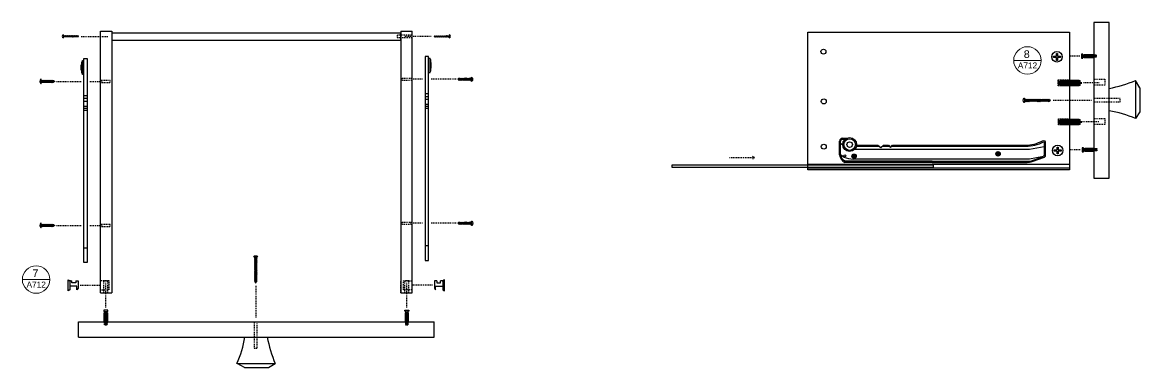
# Model space of a CAD drawing. Header units: centimetres. Extents: x -118 to 1001, y -481 to 203.
# Drawn here: x 375.9 to 523.1, y 17.5 to 62.9 of the extents above; entities that cross this region are included whole.
import ezdxf
from ezdxf.enums import TextEntityAlignment as Align

# ---------------------------------------------------------------- set-up
doc = ezdxf.new("R2010")
doc.units = ezdxf.units.CM
doc.header["$MEASUREMENT"] = 0
doc.linetypes.add('HIDDEN2', pattern=[0.1875, 0.125, -0.0625])
doc.layers.add('A-ANNO-SYMB', color=253, linetype='Continuous', lineweight=18)
for name, color, linetype in [('A-Furn', 8, 'Continuous'), ('linee di prosp', 6, 'Continuous'), ('viti e cerniere', 3, 'Continuous')]:
    doc.layers.add(name, color=color, linetype=linetype)
doc.styles.get("Standard").update_dxf_attribs({"font": 'Arial.ttf'})

# ---------------------------------------------------------------- blocks, each defined once
blk = doc.blocks.new('vitetassello')
at = {"layer": 'viti e cerniere'}
for p, q in [((-0.13, 0.38), (-0.13, 1.58)), ((-0.13, 1.58), (-0.06, 1.58)), ((-0.13, 1.5), (0.31, 1.5)), ((-0.09, 0.46), (-0.09, 1.5)), ((-0.06, 1.76), (-0.06, 1.58)), ((-0.06, 1.58), (0.23, 1.58)), ((0.06, 0.46), (0.06, 1.5)), ((0.13, 0.46), (0.13, 1.5)), ((0.23, 1.58), (0.24, 1.58)), ((0.24, 1.76), (0.24, 1.58)), ((0.24, 1.58), (0.31, 1.58)), ((0.27, 1.5), (0.27, 0.46)), ((0.31, 1.58), (0.31, 0.38)), ((0.31, 1.5), (0.31, 1.5)), ((-0.13, 0.46), (0.31, 0.46)), ((0.31, 0.38), (-0.13, 0.38)), ((0, 0.35), (0, 0.27)), ((0, 0.21), (0, 0.14)), ((0, 0.08), (0, 0)), ((0.09, 0.46), (0.06, 0.46)), ((0.08, 0.46), (0.11, 0.46)), ((0.09, 0.46), (0.13, 0.46)), ((0.19, 0.38), (0.19, 0.36)), ((0.19, 0.3), (0.19, 0.22)), ((0.19, 0.16), (0.19, 0.09)), ((0.19, 0), (0.19, 0.03)), ((0, 0), (0.19, 0))]:
    blk.add_line(p, q, dxfattribs=at)
blk.add_lwpolyline([(0.36, 1.76), (0.36, 1.93), (-0.18, 1.93), (-0.18, 1.76)], close=True, dxfattribs=at)
for points in [[(-0.06, 0.27), (0, 0.21), (0.19, 0.16), (0.24, 0.16), (-0.06, 0.27), (0, 0.27), (0.19, 0.22), (0.24, 0.16)], [(-0.06, 0.14), (0, 0.08), (0.19, 0.03), (0.24, 0.03), (-0.06, 0.14), (0, 0.14), (0.19, 0.09), (0.24, 0.03)], [(-0.03, 0.38), (0, 0.35), (0.19, 0.3), (0.24, 0.3), (0.01, 0.38)], [(0.09, 0.38), (0.19, 0.36), (0.24, 0.3)]]:
    blk.add_lwpolyline(points, dxfattribs=at)
blk = doc.blocks.new('tassello')
at = {"layer": 'viti e cerniere', "linetype": 'ByBlock', "lineweight": 100}
for p, q in [((0, 0.51), (0.21, 0.7)), ((0, 0.51), (0, 0.18)), ((0.21, 0), (0, 0.18)), ((0.21, 0.7), (3.71, 0.7)), ((0.21, 0.7), (0.21, 0)), ((0.21, 0.7), (0.21, 0.52)), ((0.21, 0.52), (0.75, 0.52)), ((0.21, 0.35), (0.9, 0.35)), ((0.9, 0.17), (0.21, 0.17)), ((0.75, 0.52), (3.71, 0.52)), ((0.9, 0.35), (0.9, 0.35)), ((0.9, 0.35), (3.71, 0.35)), ((0.9, 0.17), (3.71, 0.17)), ((3.92, 0.51), (3.71, 0.7)), ((3.71, 0.7), (3.71, 0)), ((3.71, 0), (3.92, 0.18)), ((3.92, 0.51), (3.92, 0.18)), ((3.71, 0), (0.21, 0))]:
    blk.add_line(p, q, dxfattribs=at)

msp = doc.modelspace()

# ---------------------------------------------------------------- linework, layer by layer
at = {"linetype": 'Continuous', "lineweight": 20}
for p, q in [((506.49, 57.93), (510.11, 57.93)), ((375.95, 29.1), (379.57, 29.1))]:
    msp.add_line(p, q, dxfattribs=at)
at = {"layer": 'A-ANNO-SYMB', "linetype": 'Continuous', "lineweight": 20}
for centre in [(508.3, 57.93), (377.76, 29.1)]:
    msp.add_circle(centre, 1.81, dxfattribs=at)
at = {"layer": 'A-Furn'}
for p, q in [((517.05, 62.94), (517.05, 42.44)), ((519.05, 62.94), (517.05, 62.94)), ((519.05, 42.44), (519.05, 62.94)), ((386.23, 27.35), (386.23, 61.78)), ((386.23, 61.78), (387.73, 61.78)), ((387.73, 61.78), (387.73, 27.35)), ((387.75, 61.58), (425.74, 61.58)), ((387.75, 61.58), (387.75, 60.58)), ((387.75, 60.58), (425.74, 60.58)), ((425.74, 61.58), (425.74, 60.58)), ((425.77, 61.78), (425.77, 27.35)), ((425.77, 61.78), (427.27, 61.78)), ((427.27, 27.35), (427.27, 61.78)), ((479.39, 61.67), (513.83, 61.67)), ((479.39, 43.52), (479.39, 61.67)), ((513.83, 61.67), (513.83, 43.52)), ((522.54, 55.29), (522.54, 50.27)), ((523.08, 54.33), (522.54, 55.29)), ((523.08, 54.33), (523.08, 51.16)), ((523.08, 51.16), (522.54, 50.27)), ((513.83, 43.52), (479.39, 43.52)), ((517.05, 42.44), (519.05, 42.44)), ((386.23, 27.35), (387.73, 27.35)), ((425.77, 27.35), (427.27, 27.35)), ((383.33, 21.54), (383.33, 23.54)), ((383.33, 23.54), (430.17, 23.54)), ((430.17, 21.54), (430.17, 23.54)), ((383.33, 21.54), (430.17, 21.54)), ((404.22, 18.05), (409.24, 18.05)), ((405.18, 17.51), (404.22, 18.05)), ((408.36, 17.51), (409.24, 18.05)), ((405.18, 17.51), (408.36, 17.51))]:
    msp.add_line(p, q, dxfattribs=at)
msp.add_lwpolyline([(461.53, 44.19), (495.88, 44.19), (495.88, 43.83), (461.53, 43.83)], close=True, dxfattribs=at)
for centre, start, end in [((516.3, 69.78), 280.0631, 293.3281), ((516.3, 35.79), 66.6719, 79.9369), ((389.73, 24.29), 336.6719, 349.9369), ((423.73, 24.29), 190.0631, 203.3281)]:
    msp.add_arc(centre, 15.77, start, end, dxfattribs=at)
at = {"layer": 'linee di prosp', "linetype": 'HIDDEN2'}
for p, q in [((427.27, 61.24), (425.29, 61.24)), ((425.29, 61.24), (425.29, 60.95)), ((425.29, 60.95), (427.27, 60.95)), ((516.96, 58.68), (517.36, 58.68)), ((517.36, 58.34), (516.96, 58.34)), ((517.36, 58.68), (517.36, 58.34)), ((387.53, 55.3), (386.23, 55.3)), ((386.23, 55.02), (387.53, 55.02)), ((387.53, 55.02), (387.53, 55.3)), ((425.97, 55.3), (425.97, 55.58)), ((425.97, 55.58), (427.26, 55.58)), ((427.26, 55.3), (425.97, 55.3)), ((512.35, 54.57), (512.35, 55.36)), ((512.35, 55.36), (513.82, 55.36)), ((513.82, 54.57), (512.35, 54.57)), ((518.51, 54.66), (517.05, 54.66)), ((517.06, 55.46), (518.51, 55.46)), ((518.51, 55.46), (518.51, 54.66)), ((520.53, 52.91), (517.05, 52.91)), ((517.05, 52.49), (520.53, 52.49)), ((520.53, 52.49), (520.53, 52.91)), ((512.38, 49.45), (512.38, 50.25)), ((512.38, 50.25), (513.84, 50.25)), ((517.06, 50.3), (518.51, 50.3)), ((518.51, 50.3), (518.51, 49.5)), ((513.83, 49.45), (512.38, 49.45)), ((518.51, 49.5), (517.05, 49.5)), ((517.05, 46.35), (517.45, 46.35)), ((517.45, 46.02), (517.05, 46.02)), ((517.45, 46.36), (517.45, 46.02)), ((387.52, 36.35), (386.23, 36.35)), ((386.23, 36.07), (387.52, 36.07)), ((387.52, 36.07), (387.52, 36.35)), ((425.97, 36.63), (427.27, 36.63)), ((425.97, 36.35), (425.97, 36.63)), ((427.27, 36.35), (425.97, 36.35)), ((386.66, 28.95), (386.24, 28.95)), ((386.66, 27.35), (386.66, 28.95)), ((386.66, 28.95), (387.2, 28.95)), ((387.39, 28.95), (386.66, 28.95)), ((387.2, 27.35), (387.2, 28.95)), ((387.39, 27.74), (387.39, 28.95)), ((425.77, 27.35), (425.77, 28.95)), ((426.11, 28.95), (426.84, 28.95)), ((426.12, 27.75), (426.12, 28.94)), ((426.3, 27.35), (426.3, 28.95)), ((426.84, 28.95), (426.3, 28.95)), ((426.84, 27.35), (426.84, 28.95)), ((426.84, 28.95), (427.26, 28.95)), ((386.24, 27.74), (387.39, 27.74)), ((427.26, 27.75), (426.11, 27.75)), ((386.77, 23.13), (386.77, 23.54)), ((387.1, 23.13), (386.77, 23.13)), ((387.1, 23.54), (387.1, 23.13)), ((406.48, 23.54), (406.48, 20.06)), ((406.89, 20.06), (406.89, 23.54)), ((426.4, 23.54), (426.4, 23.14)), ((426.4, 23.14), (426.73, 23.14)), ((426.74, 23.14), (426.74, 23.54)), ((406.48, 20.06), (406.89, 20.06))]:
    msp.add_line(p, q, dxfattribs=at)
at = {"layer": 'linee di prosp'}
for p, q in [((383.77, 56.25), (383.77, 57.76)), ((383.77, 57.76), (383.85, 57.76)), ((383.85, 56.07), (383.85, 57.9)), ((383.85, 57.9), (384.05, 57.9)), ((384.05, 33.26), (384.05, 58.17)), ((384.05, 58.17), (384.5, 58.17)), ((384.5, 58.17), (384.5, 33.26)), ((428.99, 58.45), (428.99, 33.54)), ((429.45, 58.45), (428.99, 58.45)), ((429.45, 33.54), (429.45, 58.45)), ((429.65, 58.18), (429.45, 58.18)), ((429.65, 56.35), (429.65, 58.18)), ((429.73, 58.04), (429.65, 58.04)), ((429.73, 56.53), (429.73, 58.04)), ((429.8, 57.64), (429.73, 57.64)), ((429.8, 56.91), (429.8, 57.64)), ((383.7, 56.63), (383.7, 57.36)), ((383.7, 57.36), (383.77, 57.36)), ((383.77, 56.63), (383.7, 56.63)), ((383.85, 56.25), (383.77, 56.25)), ((384.05, 56.07), (383.85, 56.07)), ((429.45, 56.35), (429.65, 56.35)), ((429.65, 56.53), (429.73, 56.53)), ((429.73, 56.91), (429.8, 56.91)), ((384.5, 53.28), (384.05, 53.28)), ((428.99, 53.56), (429.45, 53.56)), ((428.99, 53.19), (429.45, 53.19)), ((384.5, 52.91), (384.05, 52.91)), ((384.5, 52.54), (384.05, 52.54)), ((384.5, 51.89), (384.05, 51.89)), ((384.5, 51.61), (384.05, 51.61)), ((428.99, 52.82), (429.45, 52.82)), ((428.99, 52.17), (429.45, 52.17)), ((428.99, 51.9), (429.45, 51.9)), ((428.99, 51.63), (429.45, 51.63)), ((384.5, 51.35), (384.05, 51.35)), ((483.56, 45.52), (483.56, 47.33)), ((483.69, 45.52), (483.69, 47.33)), ((483.93, 47.69), (484.51, 47.69)), ((483.96, 47.56), (484.31, 47.56)), ((510.43, 47.21), (510.49, 47.16)), ((510.49, 47.16), (510.49, 45.51)), ((483.98, 46.8), (483.69, 46.98)), ((495.74, 46.22), (485.55, 46.23)), ((485.93, 46.64), (488.78, 46.64)), ((488.61, 46.78), (488.98, 46.47)), ((488.98, 46.47), (489.34, 46.78)), ((489.17, 46.64), (490.13, 46.64)), ((490, 46.78), (490.27, 46.49)), ((490.27, 46.49), (490.54, 46.78)), ((490.41, 46.64), (495.74, 46.64)), ((495.74, 46.78), (508.01, 46.78)), ((495.74, 46.64), (508.09, 46.64)), ((508.58, 46.22), (495.74, 46.22)), ((510.49, 46.56), (508.58, 46.22)), ((513.83, 44.22), (479.39, 44.22)), ((484.14, 45.22), (483.69, 45.52)), ((495.74, 44.66), (484.36, 44.66)), ((495.74, 44.96), (485.38, 44.96)), ((508.58, 44.96), (495.74, 44.96)), ((495.74, 44.66), (508.37, 44.66)), ((495.74, 44.51), (508.25, 44.51)), ((508.37, 44.66), (508.69, 44.68)), ((510.4, 45.28), (508.58, 44.96)), ((508.69, 44.68), (510.4, 45.28)), ((510.49, 45.51), (510.4, 45.28)), ((479.39, 43.79), (513.83, 43.79)), ((384.05, 31.34), (384.05, 33.26)), ((384.05, 33.26), (384.5, 33.26)), ((384.5, 33.26), (384.5, 31.34)), ((428.99, 33.54), (428.99, 31.62)), ((429.45, 33.54), (428.99, 33.54)), ((429.45, 31.62), (429.45, 33.54)), ((384.5, 31.34), (384.05, 31.34)), ((428.99, 31.62), (429.45, 31.62))]:
    msp.add_line(p, q, dxfattribs=at)
for points in [[(508.01, 46.78, 0.127421), (510.29, 47.37, -0.641777), (510.65, 47.1), (510.65, 47.1), (510.65, 45.49, -0.188431), (510.52, 45.15), (510.52, 45.15), (508.9, 44.58, -0.116572), (508.25, 44.51), (508.25, 44.51)], [(485.8, 46.78, 0.025387), (485.85, 46.78), (485.85, 46.78), (488.61, 46.78)]]:
    msp.add_lwpolyline(points, format="xyb", dxfattribs=at)
for points in [[(489.34, 46.78), (490, 46.78)], [(490.54, 46.78), (495.74, 46.78)], [(495.74, 44.51), (484.26, 44.51)]]:
    msp.add_lwpolyline(points, dxfattribs=at)
for centre, radius in [((484.89, 46.86), 0.91), ((484.89, 46.86), 0.76), ((484.89, 46.86), 0.366), ((484.25, 45.38), 0.14)]:
    msp.add_circle(centre, radius, dxfattribs=at)
for centre, radius, start, end in [((483.93, 47.32), 0.364, 89.9192, 178.5068), ((483.94, 47.3), 0.256, 86.8107, 173.7179), ((508.09, 51.64), 5, 270, 297.8302), ((485.89, 47.4), 0.764, 261.3869, 273.1388), ((484.71, 45.57), 1.14, 182.5592, 247.1441), ((484.68, 45.6), 0.992, 184.7081, 251.2241), ((485.53, 48.78), 3.83, 248.6061, 267.7873)]:
    msp.add_arc(centre, radius, start, end, dxfattribs=at)
at = {"layer": 'viti e cerniere'}
for p, q in [((381.35, 60.92), (381.35, 61.28)), ((381.42, 61.16), (381.35, 61.16)), ((381.35, 61.13), (383.29, 61.13)), ((382.84, 61.1), (381.35, 61.1)), ((381.42, 61.05), (381.35, 61.05)), ((381.45, 61.22), (381.41, 61.13)), ((381.45, 60.99), (381.41, 61.07)), ((381.5, 61.13), (381.45, 61.22)), ((381.5, 61.07), (381.45, 60.99)), ((381.54, 61.22), (381.5, 61.13)), ((381.54, 60.99), (381.5, 61.07)), ((381.59, 61.13), (381.54, 61.22)), ((381.59, 61.07), (381.54, 60.99)), ((381.63, 61.22), (381.59, 61.13)), ((381.63, 60.99), (381.59, 61.07)), ((381.67, 61.13), (381.63, 61.22)), ((381.67, 61.07), (381.63, 60.99)), ((381.72, 61.22), (381.67, 61.13)), ((381.72, 60.99), (381.67, 61.07)), ((381.76, 61.13), (381.72, 61.22)), ((381.76, 61.07), (381.72, 60.99)), ((381.81, 61.22), (381.76, 61.13)), ((381.81, 60.99), (381.76, 61.07)), ((381.85, 61.13), (381.81, 61.22)), ((381.85, 61.07), (381.81, 60.99)), ((381.9, 61.22), (381.85, 61.13)), ((381.9, 60.99), (381.85, 61.07)), ((381.94, 61.13), (381.9, 61.22)), ((381.94, 61.07), (381.9, 60.99)), ((381.99, 61.22), (381.94, 61.13)), ((381.99, 60.99), (381.94, 61.07)), ((382.03, 61.13), (381.99, 61.22)), ((382.03, 61.07), (381.99, 60.99)), ((382.08, 61.22), (382.03, 61.13)), ((382.08, 60.99), (382.03, 61.07)), ((382.12, 61.13), (382.08, 61.22)), ((382.12, 61.07), (382.08, 60.99)), ((382.17, 61.22), (382.12, 61.13)), ((382.17, 60.99), (382.12, 61.07)), ((382.21, 61.13), (382.17, 61.22)), ((382.21, 61.07), (382.17, 60.99)), ((382.26, 61.22), (382.21, 61.13)), ((382.26, 60.99), (382.21, 61.07)), ((382.3, 61.13), (382.26, 61.22)), ((382.3, 61.07), (382.26, 60.99)), ((382.35, 61.22), (382.3, 61.13)), ((382.35, 60.99), (382.3, 61.07)), ((382.39, 61.13), (382.35, 61.22)), ((382.39, 61.07), (382.35, 60.99)), ((382.44, 61.22), (382.39, 61.13)), ((382.44, 60.99), (382.39, 61.07)), ((382.48, 61.13), (382.44, 61.22)), ((382.48, 61.07), (382.44, 60.99)), ((382.53, 61.22), (382.48, 61.13)), ((382.53, 60.99), (382.48, 61.07)), ((382.57, 61.13), (382.53, 61.22)), ((382.57, 61.07), (382.53, 60.99)), ((382.62, 61.22), (382.57, 61.13)), ((382.62, 60.99), (382.57, 61.07)), ((382.66, 61.13), (382.62, 61.22)), ((382.66, 61.07), (382.62, 60.99)), ((382.71, 61.22), (382.66, 61.13)), ((382.71, 60.99), (382.66, 61.07)), ((382.75, 61.13), (382.71, 61.22)), ((382.75, 61.07), (382.71, 60.99)), ((382.8, 61.22), (382.75, 61.13)), ((382.8, 60.99), (382.75, 61.07)), ((382.84, 61.13), (382.8, 61.22)), ((382.84, 61.07), (382.8, 60.99)), ((382.89, 61.22), (382.84, 61.13)), ((382.89, 60.99), (382.84, 61.07)), ((382.93, 61.13), (382.89, 61.22)), ((382.93, 61.07), (382.89, 60.99)), ((382.98, 61.22), (382.93, 61.13)), ((382.98, 60.99), (382.93, 61.07)), ((383.02, 61.13), (382.98, 61.22)), ((383.02, 61.07), (382.98, 60.99)), ((383.07, 61.22), (383.02, 61.13)), ((383.07, 60.99), (383.02, 61.07)), ((383.11, 61.13), (383.07, 61.22)), ((383.11, 61.07), (383.07, 60.99)), ((383.16, 61.22), (383.11, 61.13)), ((383.16, 60.99), (383.11, 61.07)), ((383.2, 61.13), (383.16, 61.22)), ((383.2, 61.07), (383.16, 60.99)), ((383.25, 61.22), (383.2, 61.13)), ((383.25, 60.99), (383.2, 61.07)), ((383.29, 61.13), (383.25, 61.22)), ((383.29, 61.07), (383.25, 60.99)), ((383.29, 61.13), (383.29, 61.1)), ((430.21, 61.13), (430.25, 61.21)), ((430.21, 61.07), (430.21, 61.1)), ((432.15, 61.07), (430.21, 61.07)), ((430.21, 61.07), (430.25, 60.98)), ((430.25, 61.21), (430.3, 61.13)), ((430.25, 60.98), (430.3, 61.07)), ((430.3, 61.13), (430.34, 61.21)), ((430.3, 61.07), (430.34, 60.98)), ((430.34, 61.21), (430.39, 61.13)), ((430.34, 60.98), (430.39, 61.07)), ((430.39, 61.13), (430.43, 61.21)), ((430.39, 61.07), (430.43, 60.98)), ((430.43, 61.21), (430.48, 61.13)), ((430.43, 60.98), (430.48, 61.07)), ((430.48, 61.13), (430.52, 61.21)), ((430.48, 61.07), (430.52, 60.98)), ((430.52, 61.21), (430.57, 61.13)), ((430.52, 60.98), (430.57, 61.07)), ((430.57, 61.13), (430.61, 61.21)), ((430.57, 61.07), (430.61, 60.98)), ((430.61, 61.21), (430.66, 61.13)), ((430.61, 60.98), (430.66, 61.07)), ((430.66, 61.13), (430.7, 61.21)), ((430.66, 61.1), (432.15, 61.1)), ((430.66, 61.07), (430.7, 60.98)), ((430.7, 61.21), (430.75, 61.13)), ((430.7, 60.98), (430.75, 61.07)), ((430.75, 61.13), (430.79, 61.21)), ((430.75, 61.07), (430.79, 60.98)), ((430.79, 61.21), (430.84, 61.13)), ((430.79, 60.98), (430.84, 61.07)), ((430.84, 61.13), (430.88, 61.21)), ((430.84, 61.07), (430.88, 60.98)), ((430.88, 61.21), (430.93, 61.13)), ((430.88, 60.98), (430.93, 61.07)), ((430.93, 61.13), (430.97, 61.21)), ((430.93, 61.07), (430.97, 60.98)), ((430.97, 61.21), (431.02, 61.13)), ((430.97, 60.98), (431.02, 61.07)), ((431.02, 61.13), (431.06, 61.21)), ((431.02, 61.07), (431.06, 60.98)), ((431.06, 61.21), (431.11, 61.13)), ((431.06, 60.98), (431.11, 61.07)), ((431.11, 61.13), (431.15, 61.21)), ((431.11, 61.07), (431.15, 60.98)), ((431.15, 61.21), (431.19, 61.13)), ((431.15, 60.98), (431.19, 61.07)), ((431.19, 61.13), (431.24, 61.21)), ((431.19, 61.07), (431.24, 60.98)), ((431.24, 61.21), (431.28, 61.13)), ((431.24, 60.98), (431.28, 61.07)), ((431.28, 61.13), (431.33, 61.21)), ((431.28, 61.07), (431.33, 60.98)), ((431.33, 61.21), (431.37, 61.13)), ((431.33, 60.98), (431.37, 61.07)), ((431.37, 61.13), (431.42, 61.21)), ((431.37, 61.07), (431.42, 60.98)), ((431.42, 61.21), (431.46, 61.13)), ((431.42, 60.98), (431.46, 61.07)), ((431.46, 61.13), (431.51, 61.21)), ((431.46, 61.07), (431.51, 60.98)), ((431.51, 61.21), (431.55, 61.13)), ((431.51, 60.98), (431.55, 61.07)), ((431.55, 61.13), (431.6, 61.21)), ((431.55, 61.07), (431.6, 60.98)), ((431.6, 61.21), (431.64, 61.13)), ((431.6, 60.98), (431.64, 61.07)), ((431.64, 61.13), (431.69, 61.21)), ((431.64, 61.07), (431.69, 60.98)), ((431.69, 61.21), (431.73, 61.13)), ((431.69, 60.98), (431.73, 61.07)), ((431.73, 61.13), (431.78, 61.21)), ((431.73, 61.07), (431.78, 60.98)), ((431.78, 61.21), (431.82, 61.13)), ((431.78, 60.98), (431.82, 61.07)), ((431.82, 61.13), (431.87, 61.21)), ((431.82, 61.07), (431.87, 60.98)), ((431.87, 61.21), (431.91, 61.13)), ((431.87, 60.98), (431.91, 61.07)), ((431.91, 61.13), (431.96, 61.21)), ((431.91, 61.07), (431.96, 60.98)), ((431.96, 61.21), (432, 61.13)), ((431.96, 60.98), (432, 61.07)), ((432, 61.13), (432.05, 61.21)), ((432, 61.07), (432.05, 60.98)), ((432.05, 61.21), (432.09, 61.13)), ((432.05, 60.98), (432.09, 61.07)), ((432.08, 61.15), (432.15, 61.15)), ((432.08, 61.04), (432.15, 61.04)), ((432.15, 61.28), (432.15, 60.92)), ((512.26, 58.85), (512.26, 58.48)), ((512.26, 58.32), (512.26, 57.94)), ((378.42, 55.27), (378.44, 55.27)), ((378.45, 55.08), (378.53, 55.08)), ((378.5, 55.27), (378.58, 55.27)), ((378.59, 55.08), (378.67, 55.08)), ((378.64, 55.27), (378.72, 55.27)), ((378.72, 55.08), (378.8, 55.08)), ((378.86, 55.08), (378.94, 55.08)), ((379, 55.08), (379.07, 55.08)), ((379.13, 55.08), (379.21, 55.08)), ((379.27, 55.08), (379.34, 55.08)), ((379.4, 55.08), (379.48, 55.08)), ((379.54, 55.08), (379.61, 55.08)), ((379.67, 55.08), (379.75, 55.08)), ((379.81, 55.08), (379.89, 55.08)), ((379.95, 55.08), (380.02, 55.08)), ((433.55, 55.37), (433.47, 55.37)), ((433.69, 55.37), (433.61, 55.37)), ((433.82, 55.37), (433.75, 55.37)), ((433.96, 55.37), (433.88, 55.37)), ((434.09, 55.37), (434.02, 55.37)), ((434.23, 55.37), (434.15, 55.37)), ((434.36, 55.37), (434.29, 55.37)), ((434.5, 55.37), (434.42, 55.37)), ((434.64, 55.37), (434.56, 55.37)), ((434.77, 55.37), (434.69, 55.37)), ((434.86, 55.55), (434.78, 55.55)), ((434.91, 55.37), (434.83, 55.37)), ((434.99, 55.55), (434.92, 55.55)), ((435.04, 55.37), (434.97, 55.37)), ((435.08, 55.55), (435.05, 55.55)), ((507.9, 52.59), (507.92, 52.59)), ((507.93, 52.78), (508.01, 52.78)), ((507.98, 52.59), (508.06, 52.59)), ((508.07, 52.78), (508.14, 52.78)), ((508.12, 52.59), (508.19, 52.59)), ((508.2, 52.78), (508.28, 52.78)), ((508.34, 52.78), (508.41, 52.78)), ((508.47, 52.78), (508.55, 52.78)), ((508.61, 52.78), (508.68, 52.78)), ((508.74, 52.78), (508.82, 52.78)), ((508.88, 52.78), (508.96, 52.78)), ((509.01, 52.78), (509.09, 52.78)), ((509.15, 52.78), (509.23, 52.78)), ((509.29, 52.78), (509.36, 52.78)), ((509.42, 52.78), (509.5, 52.78)), ((509.56, 52.78), (509.63, 52.78)), ((509.69, 52.78), (509.77, 52.78)), ((509.83, 52.78), (509.9, 52.78)), ((509.96, 52.78), (510.04, 52.78)), ((510.1, 52.78), (510.18, 52.78)), ((510.23, 52.78), (510.31, 52.78)), ((510.37, 52.78), (510.45, 52.78)), ((510.51, 52.78), (510.58, 52.78)), ((510.64, 52.78), (510.72, 52.78)), ((510.78, 52.78), (510.85, 52.78)), ((510.91, 52.78), (510.99, 52.78)), ((511.05, 52.78), (511.12, 52.78)), ((504.38, 45.69), (504.23, 45.69)), ((504.23, 45.69), (504.23, 45.59)), ((504.48, 45.84), (504.38, 45.84)), ((504.38, 45.84), (504.38, 45.69)), ((504.38, 45.59), (504.48, 45.69)), ((504.38, 45.69), (504.48, 45.59)), ((504.48, 45.69), (504.48, 45.84)), ((504.63, 45.69), (504.48, 45.69)), ((504.63, 45.59), (504.63, 45.69)), ((512.35, 46.53), (512.35, 46.16)), ((512.35, 46), (512.35, 45.62)), ((485.42, 45.38), (485.27, 45.38)), ((485.27, 45.38), (485.27, 45.28)), ((485.27, 45.28), (485.42, 45.28)), ((485.52, 45.53), (485.42, 45.53)), ((485.42, 45.53), (485.42, 45.38)), ((485.42, 45.28), (485.52, 45.38)), ((485.42, 45.38), (485.52, 45.28)), ((485.42, 45.28), (485.42, 45.13)), ((485.42, 45.13), (485.52, 45.13)), ((485.52, 45.38), (485.52, 45.53)), ((485.67, 45.38), (485.52, 45.38)), ((485.52, 45.13), (485.52, 45.28)), ((485.52, 45.28), (485.67, 45.28)), ((485.67, 45.28), (485.67, 45.38)), ((504.23, 45.59), (504.38, 45.59)), ((504.38, 45.59), (504.38, 45.44)), ((504.38, 45.44), (504.48, 45.44)), ((504.48, 45.44), (504.48, 45.59)), ((504.48, 45.59), (504.63, 45.59)), ((378.42, 36.32), (378.44, 36.32)), ((378.45, 36.13), (378.53, 36.13)), ((378.5, 36.32), (378.58, 36.32)), ((378.59, 36.13), (378.66, 36.13)), ((378.64, 36.32), (378.71, 36.32)), ((378.72, 36.13), (378.8, 36.13)), ((378.86, 36.13), (378.93, 36.13)), ((378.99, 36.13), (379.07, 36.13)), ((379.13, 36.13), (379.21, 36.13)), ((379.26, 36.13), (379.34, 36.13)), ((379.4, 36.13), (379.48, 36.13)), ((379.54, 36.13), (379.61, 36.13)), ((379.67, 36.13), (379.75, 36.13)), ((379.81, 36.13), (379.88, 36.13)), ((379.94, 36.13), (380.02, 36.13)), ((433.55, 36.41), (433.48, 36.41)), ((433.69, 36.41), (433.61, 36.41)), ((433.82, 36.41), (433.75, 36.41)), ((433.96, 36.41), (433.88, 36.41)), ((434.1, 36.41), (434.02, 36.41)), ((434.23, 36.41), (434.15, 36.41)), ((434.37, 36.41), (434.29, 36.41)), ((434.5, 36.41), (434.43, 36.41)), ((434.64, 36.41), (434.56, 36.41)), ((434.77, 36.41), (434.7, 36.41)), ((434.86, 36.6), (434.78, 36.6)), ((434.91, 36.41), (434.83, 36.41)), ((434.99, 36.6), (434.92, 36.6)), ((435.04, 36.41), (434.97, 36.41)), ((435.08, 36.6), (435.05, 36.6)), ((406.58, 32.07), (406.58, 32.04)), ((406.58, 31.98), (406.58, 31.91)), ((406.58, 31.85), (406.58, 31.77)), ((406.77, 32.03), (406.77, 31.96)), ((406.77, 31.9), (406.77, 31.82)), ((406.77, 31.76), (406.77, 31.69)), ((406.77, 31.63), (406.77, 31.55)), ((406.77, 31.49), (406.77, 31.42)), ((406.77, 31.36), (406.77, 31.28)), ((406.77, 31.22), (406.77, 31.14)), ((406.77, 31.08), (406.77, 31.01)), ((406.77, 30.95), (406.77, 30.87)), ((406.77, 30.81), (406.77, 30.74)), ((406.77, 30.68), (406.77, 30.6)), ((406.77, 30.54), (406.77, 30.47)), ((406.77, 30.41), (406.77, 30.33)), ((406.77, 30.27), (406.77, 30.19)), ((406.77, 30.14), (406.77, 30.06)), ((406.77, 30), (406.77, 29.92)), ((406.77, 29.86), (406.77, 29.79)), ((406.77, 29.73), (406.77, 29.65)), ((406.77, 29.59), (406.77, 29.52)), ((406.77, 29.46), (406.77, 29.38)), ((381.99, 27.62), (381.99, 29.06)), ((381.99, 29.06), (382.18, 28.92)), ((382.18, 28.92), (382.18, 27.76)), ((382.28, 28.92), (382.18, 28.92)), ((382.28, 28.25), (382.18, 28.25)), ((382.28, 28.92), (382.47, 28.92)), ((383.14, 28.25), (382.28, 28.25)), ((382.47, 28.69), (382.47, 28.92)), ((382.99, 28.69), (382.47, 28.69)), ((382.99, 28.92), (383.29, 28.92)), ((382.99, 28.92), (382.99, 28.69)), ((383.14, 27.76), (383.14, 28.25)), ((383.29, 27.97), (383.14, 27.76)), ((383.29, 28.92), (383.29, 27.97)), ((406.77, 29.32), (406.77, 29.25)), ((406.77, 29.19), (406.77, 29.11)), ((406.77, 29.05), (406.77, 28.97)), ((406.77, 28.92), (406.77, 28.84)), ((430.51, 28.92), (430.21, 28.92)), ((430.21, 28.92), (430.21, 27.97)), ((430.21, 27.97), (430.36, 27.76)), ((430.36, 28.25), (431.22, 28.25)), ((430.36, 27.76), (430.36, 28.25)), ((430.51, 28.92), (430.51, 28.69)), ((430.51, 28.69), (431.03, 28.69)), ((431.22, 28.92), (431.03, 28.92)), ((431.03, 28.69), (431.03, 28.92)), ((431.22, 28.92), (431.33, 28.92)), ((431.22, 28.25), (431.33, 28.25)), ((431.52, 29.06), (431.33, 28.92)), ((431.33, 28.92), (431.33, 27.76)), ((431.52, 27.62), (431.52, 29.06)), ((382.18, 27.76), (381.99, 27.62)), ((431.33, 27.76), (431.52, 27.62))]:
    msp.add_line(p, q, dxfattribs=at)
at = {"layer": 'viti e cerniere', "linetype": 'HIDDEN2'}
for p, q in [((383.7, 61.1), (387.26, 61.1)), ((429.8, 61.1), (426.24, 61.1)), ((515.21, 58.49), (513.96, 58.49)), ((380.43, 55.17), (383.77, 55.17)), ((384.84, 55.17), (386.44, 55.17)), ((428.65, 55.46), (427.05, 55.46)), ((433.06, 55.46), (429.73, 55.46)), ((515.68, 55.02), (517.75, 55.02)), ((511.68, 52.69), (516.72, 52.69)), ((515.57, 49.89), (517.82, 49.89)), ((515.24, 46.16), (513.99, 46.16)), ((469.05, 45.14), (472.37, 45.14)), ((472.37, 45.14), (472.05, 45.35)), ((472.37, 45.14), (472.06, 44.91)), ((380.43, 36.22), (383.77, 36.22)), ((384.84, 36.22), (386.44, 36.22)), ((428.66, 36.5), (427.06, 36.5)), ((433.06, 36.5), (429.73, 36.5)), ((383.55, 28.36), (386.12, 28.36)), ((386.93, 25.41), (386.93, 28.74)), ((406.68, 28.28), (406.68, 24.06)), ((426.57, 25.41), (426.57, 28.74)), ((429.96, 28.36), (427.38, 28.36))]:
    msp.add_line(p, q, dxfattribs=at)
at = {"layer": 'viti e cerniere'}
for points in [[(381.35, 61.1), (383.29, 61.1), (383.29, 61.07), (381.35, 61.07)], [(432.15, 61.1), (430.21, 61.1), (430.21, 61.13), (432.15, 61.13)], [(512.11, 58.48), (512.11, 58.85), (512.26, 58.85)], [(512.11, 58.32), (511.73, 58.32), (511.73, 58.48), (512.11, 58.48)], [(512.26, 57.94), (512.11, 57.94), (512.11, 58.32)], [(512.26, 58.48), (512.64, 58.48), (512.64, 58.32), (512.26, 58.32)], [(378.42, 55.05), (378.45, 55.08), (378.5, 55.27), (378.5, 55.33), (378.42, 55.1)], [(378.42, 55.18), (378.44, 55.27), (378.5, 55.33)], [(378.53, 55.03), (378.59, 55.08), (378.64, 55.27), (378.64, 55.33), (378.53, 55.03), (378.53, 55.08), (378.58, 55.27), (378.64, 55.33)], [(378.67, 55.03), (378.72, 55.08), (378.77, 55.27), (378.77, 55.33), (378.67, 55.03), (378.67, 55.08), (378.72, 55.27), (378.77, 55.33)], [(378.8, 55.03), (378.86, 55.08), (378.91, 55.27), (378.91, 55.33), (378.8, 55.03), (378.8, 55.08), (378.85, 55.27), (378.91, 55.33)], [(378.94, 55.03), (379, 55.08), (379.05, 55.27), (379.05, 55.33), (378.94, 55.03), (378.94, 55.08), (378.99, 55.27), (379.05, 55.33)], [(379.07, 55.03), (379.13, 55.08), (379.18, 55.27), (379.18, 55.33), (379.07, 55.03), (379.07, 55.08), (379.12, 55.27), (379.18, 55.33)], [(379.21, 55.03), (379.27, 55.08), (379.32, 55.27), (379.32, 55.33), (379.21, 55.03), (379.21, 55.08), (379.26, 55.27), (379.32, 55.33)], [(379.34, 55.03), (379.4, 55.08), (379.45, 55.27), (379.45, 55.33), (379.34, 55.03), (379.34, 55.08), (379.39, 55.27), (379.45, 55.33)], [(379.48, 55.03), (379.54, 55.08), (379.59, 55.27), (379.59, 55.33), (379.48, 55.03), (379.48, 55.08), (379.53, 55.27), (379.59, 55.33)], [(379.61, 55.03), (379.67, 55.08), (379.72, 55.27), (379.72, 55.33), (379.61, 55.03), (379.61, 55.08), (379.66, 55.27), (379.72, 55.33)], [(379.75, 55.03), (379.81, 55.08), (379.86, 55.27), (379.86, 55.33), (379.75, 55.03), (379.75, 55.08), (379.8, 55.27), (379.86, 55.33)], [(379.89, 55.03), (379.95, 55.08), (380, 55.27), (380, 55.33), (379.89, 55.03), (379.89, 55.08), (379.94, 55.27), (380, 55.33)], [(380, 55.27), (380.05, 55.27), (380.22, 55.18), (380.09, 55.1)], [(380.02, 55.03), (380.09, 55.1), (380.09, 55.13), (380.09, 55.22), (380.02, 55.03), (380.02, 55.08), (380.05, 55.18), (380.09, 55.22)], [(433.5, 55.55), (433.44, 55.55), (433.28, 55.46), (433.41, 55.38)], [(433.47, 55.31), (433.41, 55.38), (433.4, 55.41), (433.4, 55.5), (433.47, 55.31), (433.47, 55.37), (433.45, 55.46), (433.4, 55.5)], [(433.61, 55.31), (433.55, 55.37), (433.5, 55.55), (433.5, 55.61), (433.61, 55.31), (433.61, 55.37), (433.56, 55.55), (433.5, 55.61)], [(433.75, 55.31), (433.69, 55.37), (433.64, 55.55), (433.64, 55.61), (433.75, 55.31), (433.75, 55.37), (433.7, 55.55), (433.64, 55.61)], [(433.88, 55.31), (433.82, 55.37), (433.77, 55.55), (433.77, 55.61), (433.88, 55.31), (433.88, 55.37), (433.83, 55.55), (433.77, 55.61)], [(434.02, 55.31), (433.96, 55.37), (433.91, 55.55), (433.91, 55.61), (434.02, 55.31), (434.02, 55.37), (433.97, 55.55), (433.91, 55.61)], [(434.15, 55.31), (434.09, 55.37), (434.04, 55.55), (434.04, 55.61), (434.15, 55.31), (434.15, 55.37), (434.1, 55.55), (434.04, 55.61)], [(434.29, 55.31), (434.23, 55.37), (434.18, 55.55), (434.18, 55.61), (434.29, 55.31), (434.29, 55.37), (434.24, 55.55), (434.18, 55.61)], [(434.42, 55.31), (434.36, 55.37), (434.31, 55.55), (434.31, 55.61), (434.42, 55.31), (434.42, 55.37), (434.37, 55.55), (434.31, 55.61)], [(434.56, 55.31), (434.5, 55.37), (434.45, 55.55), (434.45, 55.61), (434.56, 55.31), (434.56, 55.37), (434.51, 55.55), (434.45, 55.61)], [(434.69, 55.31), (434.64, 55.37), (434.59, 55.55), (434.59, 55.61), (434.69, 55.31), (434.69, 55.37), (434.64, 55.55), (434.59, 55.61)], [(434.83, 55.31), (434.77, 55.37), (434.72, 55.55), (434.72, 55.61), (434.83, 55.31), (434.83, 55.37), (434.78, 55.55), (434.72, 55.61)], [(434.97, 55.31), (434.91, 55.37), (434.86, 55.55), (434.86, 55.61), (434.97, 55.31), (434.97, 55.37), (434.92, 55.55), (434.86, 55.61)], [(435.08, 55.33), (435.04, 55.37), (434.99, 55.55), (434.99, 55.61), (435.08, 55.38)], [(435.08, 55.46), (435.05, 55.55), (434.99, 55.61)], [(507.9, 52.81), (507.93, 52.78), (507.98, 52.59), (507.98, 52.54), (507.9, 52.77)], [(507.9, 52.69), (507.92, 52.59), (507.98, 52.54)], [(508.01, 52.84), (508.07, 52.78), (508.12, 52.59), (508.12, 52.54), (508.01, 52.84), (508.01, 52.78), (508.06, 52.59), (508.12, 52.54)], [(508.14, 52.84), (508.2, 52.78), (508.25, 52.59), (508.25, 52.54), (508.14, 52.84), (508.14, 52.78), (508.19, 52.59), (508.25, 52.54)], [(508.28, 52.84), (508.34, 52.78), (508.39, 52.59), (508.39, 52.54), (508.28, 52.84), (508.28, 52.78), (508.33, 52.59), (508.39, 52.54)], [(508.41, 52.84), (508.47, 52.78), (508.52, 52.59), (508.52, 52.54), (508.41, 52.84), (508.41, 52.78), (508.46, 52.59), (508.52, 52.54)], [(508.55, 52.84), (508.61, 52.78), (508.66, 52.59), (508.66, 52.54), (508.55, 52.84), (508.55, 52.78), (508.6, 52.59), (508.66, 52.54)], [(508.68, 52.84), (508.74, 52.78), (508.79, 52.59), (508.79, 52.54), (508.68, 52.84), (508.68, 52.78), (508.73, 52.59), (508.79, 52.54)], [(508.82, 52.84), (508.88, 52.78), (508.93, 52.59), (508.93, 52.54), (508.82, 52.84), (508.82, 52.78), (508.87, 52.59), (508.93, 52.54)], [(508.96, 52.84), (509.01, 52.78), (509.06, 52.59), (509.06, 52.54), (508.96, 52.84), (508.96, 52.78), (509.01, 52.59), (509.06, 52.54)], [(509.09, 52.84), (509.15, 52.78), (509.2, 52.59), (509.2, 52.54), (509.09, 52.84), (509.09, 52.78), (509.14, 52.59), (509.2, 52.54)], [(509.23, 52.84), (509.29, 52.78), (509.34, 52.59), (509.34, 52.54), (509.23, 52.84), (509.23, 52.78), (509.28, 52.59), (509.34, 52.54)], [(509.36, 52.84), (509.42, 52.78), (509.47, 52.59), (509.47, 52.54), (509.36, 52.84), (509.36, 52.78), (509.41, 52.59), (509.47, 52.54)], [(509.5, 52.84), (509.56, 52.78), (509.61, 52.59), (509.61, 52.54), (509.5, 52.84), (509.5, 52.78), (509.55, 52.59), (509.61, 52.54)], [(509.63, 52.84), (509.69, 52.78), (509.74, 52.59), (509.74, 52.54), (509.63, 52.84), (509.63, 52.78), (509.68, 52.59), (509.74, 52.54)], [(509.77, 52.84), (509.83, 52.78), (509.88, 52.59), (509.88, 52.54), (509.77, 52.84), (509.77, 52.78), (509.82, 52.59), (509.88, 52.54)], [(509.9, 52.84), (509.96, 52.78), (510.01, 52.59), (510.01, 52.54), (509.9, 52.84), (509.9, 52.78), (509.95, 52.59), (510.01, 52.54)], [(510.04, 52.84), (510.1, 52.78), (510.15, 52.59), (510.15, 52.54), (510.04, 52.84), (510.04, 52.78), (510.09, 52.59), (510.15, 52.54)], [(510.18, 52.84), (510.23, 52.78), (510.28, 52.59), (510.28, 52.54), (510.18, 52.84), (510.18, 52.78), (510.23, 52.59), (510.28, 52.54)], [(510.31, 52.84), (510.37, 52.78), (510.42, 52.59), (510.42, 52.54), (510.31, 52.84), (510.31, 52.78), (510.36, 52.59), (510.42, 52.54)], [(510.45, 52.84), (510.51, 52.78), (510.56, 52.59), (510.56, 52.54), (510.45, 52.84), (510.45, 52.78), (510.5, 52.59), (510.56, 52.54)], [(510.58, 52.84), (510.64, 52.78), (510.69, 52.59), (510.69, 52.54), (510.58, 52.84), (510.58, 52.78), (510.63, 52.59), (510.69, 52.54)], [(510.72, 52.84), (510.78, 52.78), (510.83, 52.59), (510.83, 52.54), (510.72, 52.84), (510.72, 52.78), (510.77, 52.59), (510.83, 52.54)], [(510.85, 52.84), (510.91, 52.78), (510.96, 52.59), (510.96, 52.54), (510.85, 52.84), (510.85, 52.78), (510.9, 52.59), (510.96, 52.54)], [(510.99, 52.84), (511.05, 52.78), (511.1, 52.59), (511.1, 52.54), (510.99, 52.84), (510.99, 52.78), (511.04, 52.59), (511.1, 52.54)], [(511.1, 52.59), (511.16, 52.59), (511.32, 52.69), (511.19, 52.76)], [(511.12, 52.84), (511.19, 52.76), (511.2, 52.74), (511.2, 52.64), (511.12, 52.84), (511.12, 52.78), (511.15, 52.69), (511.2, 52.64)], [(512.2, 46), (511.82, 46), (511.82, 46.16), (512.2, 46.16)], [(512.2, 46.16), (512.2, 46.53), (512.35, 46.53)], [(512.35, 45.62), (512.2, 45.62), (512.2, 46)], [(512.35, 46.16), (512.74, 46.16), (512.74, 46), (512.35, 46)], [(378.42, 36.1), (378.45, 36.13), (378.5, 36.32), (378.5, 36.37), (378.42, 36.14)], [(378.42, 36.23), (378.44, 36.32), (378.5, 36.37)], [(378.53, 36.08), (378.59, 36.13), (378.64, 36.32), (378.64, 36.37), (378.53, 36.08), (378.53, 36.13), (378.58, 36.32), (378.64, 36.37)], [(378.66, 36.08), (378.72, 36.13), (378.77, 36.32), (378.77, 36.37), (378.66, 36.08), (378.66, 36.13), (378.71, 36.32), (378.77, 36.37)], [(378.8, 36.08), (378.86, 36.13), (378.91, 36.32), (378.91, 36.37), (378.8, 36.08), (378.8, 36.13), (378.85, 36.32), (378.91, 36.37)], [(378.93, 36.08), (378.99, 36.13), (379.04, 36.32), (379.04, 36.37), (378.93, 36.08), (378.93, 36.13), (378.98, 36.32), (379.04, 36.37)], [(379.07, 36.08), (379.13, 36.13), (379.18, 36.32), (379.18, 36.37), (379.07, 36.08), (379.07, 36.13), (379.12, 36.32), (379.18, 36.37)], [(379.21, 36.08), (379.26, 36.13), (379.31, 36.32), (379.31, 36.37), (379.21, 36.08), (379.21, 36.13), (379.26, 36.32), (379.31, 36.37)], [(379.34, 36.08), (379.4, 36.13), (379.45, 36.32), (379.45, 36.37), (379.34, 36.08), (379.34, 36.13), (379.39, 36.32), (379.45, 36.37)], [(379.48, 36.08), (379.54, 36.13), (379.59, 36.32), (379.59, 36.37), (379.48, 36.08), (379.48, 36.13), (379.53, 36.32), (379.59, 36.37)], [(379.61, 36.08), (379.67, 36.13), (379.72, 36.32), (379.72, 36.37), (379.61, 36.08), (379.61, 36.13), (379.66, 36.32), (379.72, 36.37)], [(379.75, 36.08), (379.81, 36.13), (379.86, 36.32), (379.86, 36.37), (379.75, 36.08), (379.75, 36.13), (379.8, 36.32), (379.86, 36.37)], [(379.88, 36.08), (379.94, 36.13), (379.99, 36.32), (379.99, 36.37), (379.88, 36.08), (379.88, 36.13), (379.93, 36.32), (379.99, 36.37)], [(379.99, 36.32), (380.05, 36.32), (380.21, 36.23), (380.08, 36.15)], [(380.02, 36.08), (380.08, 36.15), (380.09, 36.17), (380.09, 36.27), (380.02, 36.08), (380.02, 36.13), (380.04, 36.23), (380.09, 36.27)], [(433.5, 36.6), (433.44, 36.6), (433.28, 36.51), (433.41, 36.43)], [(433.48, 36.36), (433.41, 36.43), (433.41, 36.46), (433.41, 36.55), (433.48, 36.36), (433.48, 36.41), (433.45, 36.51), (433.41, 36.55)], [(433.61, 36.36), (433.55, 36.41), (433.5, 36.6), (433.5, 36.66), (433.61, 36.36), (433.61, 36.41), (433.56, 36.6), (433.5, 36.66)], [(433.75, 36.36), (433.69, 36.41), (433.64, 36.6), (433.64, 36.66), (433.75, 36.36), (433.75, 36.41), (433.7, 36.6), (433.64, 36.66)], [(433.88, 36.36), (433.82, 36.41), (433.77, 36.6), (433.77, 36.66), (433.88, 36.36), (433.88, 36.41), (433.83, 36.6), (433.77, 36.66)], [(434.02, 36.36), (433.96, 36.41), (433.91, 36.6), (433.91, 36.66), (434.02, 36.36), (434.02, 36.41), (433.97, 36.6), (433.91, 36.66)], [(434.15, 36.36), (434.1, 36.41), (434.05, 36.6), (434.05, 36.66), (434.15, 36.36), (434.15, 36.41), (434.1, 36.6), (434.05, 36.66)], [(434.29, 36.36), (434.23, 36.41), (434.18, 36.6), (434.18, 36.66), (434.29, 36.36), (434.29, 36.41), (434.24, 36.6), (434.18, 36.66)], [(434.43, 36.36), (434.37, 36.41), (434.32, 36.6), (434.32, 36.66), (434.43, 36.36), (434.43, 36.41), (434.38, 36.6), (434.32, 36.66)], [(434.56, 36.36), (434.5, 36.41), (434.45, 36.6), (434.45, 36.66), (434.56, 36.36), (434.56, 36.41), (434.51, 36.6), (434.45, 36.66)], [(434.7, 36.36), (434.64, 36.41), (434.59, 36.6), (434.59, 36.66), (434.7, 36.36), (434.7, 36.41), (434.65, 36.6), (434.59, 36.66)], [(434.83, 36.36), (434.77, 36.41), (434.72, 36.6), (434.72, 36.66), (434.83, 36.36), (434.83, 36.41), (434.78, 36.6), (434.72, 36.66)], [(434.97, 36.36), (434.91, 36.41), (434.86, 36.6), (434.86, 36.66), (434.97, 36.36), (434.97, 36.41), (434.92, 36.6), (434.86, 36.66)], [(435.08, 36.38), (435.04, 36.41), (434.99, 36.6), (434.99, 36.66), (435.08, 36.43)], [(435.08, 36.51), (435.05, 36.6), (434.99, 36.66)], [(406.8, 32.07), (406.77, 32.03), (406.58, 31.98), (406.53, 31.98), (406.76, 32.07)], [(406.68, 32.07), (406.58, 32.04), (406.53, 31.98)], [(406.82, 31.96), (406.77, 31.9), (406.58, 31.85), (406.53, 31.85), (406.82, 31.96), (406.77, 31.96), (406.58, 31.91), (406.53, 31.85)], [(406.82, 31.82), (406.77, 31.76), (406.58, 31.71), (406.53, 31.71), (406.82, 31.82), (406.77, 31.82), (406.58, 31.77), (406.53, 31.71)], [(406.82, 31.69), (406.77, 31.63), (406.58, 31.58), (406.53, 31.58), (406.82, 31.69), (406.77, 31.69), (406.58, 31.64), (406.53, 31.58)], [(406.82, 31.55), (406.77, 31.49), (406.58, 31.44), (406.53, 31.44), (406.82, 31.55), (406.77, 31.55), (406.58, 31.5), (406.53, 31.44)], [(406.82, 31.42), (406.77, 31.36), (406.58, 31.31), (406.53, 31.31), (406.82, 31.42), (406.77, 31.42), (406.58, 31.37), (406.53, 31.31)], [(406.82, 31.28), (406.77, 31.22), (406.58, 31.17), (406.53, 31.17), (406.82, 31.28), (406.77, 31.28), (406.58, 31.23), (406.53, 31.17)], [(406.82, 31.14), (406.77, 31.08), (406.58, 31.04), (406.53, 31.04), (406.82, 31.14), (406.77, 31.14), (406.58, 31.09), (406.53, 31.04)], [(406.82, 31.01), (406.77, 30.95), (406.58, 30.9), (406.53, 30.9), (406.82, 31.01), (406.77, 31.01), (406.58, 30.96), (406.53, 30.9)], [(406.82, 30.87), (406.77, 30.81), (406.58, 30.76), (406.53, 30.76), (406.82, 30.87), (406.77, 30.87), (406.58, 30.82), (406.53, 30.76)], [(406.82, 30.74), (406.77, 30.68), (406.58, 30.63), (406.53, 30.63), (406.82, 30.74), (406.77, 30.74), (406.58, 30.69), (406.53, 30.63)], [(406.82, 30.6), (406.77, 30.54), (406.58, 30.49), (406.53, 30.49), (406.82, 30.6), (406.77, 30.6), (406.58, 30.55), (406.53, 30.49)], [(406.82, 30.47), (406.77, 30.41), (406.58, 30.36), (406.53, 30.36), (406.82, 30.47), (406.77, 30.47), (406.58, 30.42), (406.53, 30.36)], [(406.82, 30.33), (406.77, 30.27), (406.58, 30.22), (406.53, 30.22), (406.82, 30.33), (406.77, 30.33), (406.58, 30.28), (406.53, 30.22)], [(406.82, 30.19), (406.77, 30.14), (406.58, 30.09), (406.53, 30.09), (406.82, 30.19), (406.77, 30.19), (406.58, 30.15), (406.53, 30.09)], [(406.82, 30.06), (406.77, 30), (406.58, 29.95), (406.53, 29.95), (406.82, 30.06), (406.77, 30.06), (406.58, 30.01), (406.53, 29.95)], [(406.82, 29.92), (406.77, 29.86), (406.58, 29.81), (406.53, 29.81), (406.82, 29.92), (406.77, 29.92), (406.58, 29.87), (406.53, 29.81)], [(406.82, 29.79), (406.77, 29.73), (406.58, 29.68), (406.53, 29.68), (406.82, 29.79), (406.77, 29.79), (406.58, 29.74), (406.53, 29.68)], [(406.82, 29.65), (406.77, 29.59), (406.58, 29.54), (406.53, 29.54), (406.82, 29.65), (406.77, 29.65), (406.58, 29.6), (406.53, 29.54)], [(406.82, 29.52), (406.77, 29.46), (406.58, 29.41), (406.53, 29.41), (406.82, 29.52), (406.77, 29.52), (406.58, 29.47), (406.53, 29.41)], [(406.82, 29.38), (406.77, 29.32), (406.58, 29.27), (406.53, 29.27), (406.82, 29.38), (406.77, 29.38), (406.58, 29.33), (406.53, 29.27)], [(406.82, 29.25), (406.77, 29.19), (406.58, 29.14), (406.53, 29.14), (406.82, 29.25), (406.77, 29.25), (406.58, 29.2), (406.53, 29.14)], [(406.82, 29.11), (406.77, 29.05), (406.58, 29), (406.53, 29), (406.82, 29.11), (406.77, 29.11), (406.58, 29.06), (406.53, 29)], [(406.82, 28.97), (406.77, 28.92), (406.58, 28.87), (406.53, 28.87), (406.82, 28.97), (406.77, 28.97), (406.58, 28.92), (406.53, 28.87)], [(406.58, 28.87), (406.58, 28.81), (406.68, 28.64), (406.75, 28.78)], [(406.82, 28.84), (406.75, 28.78), (406.73, 28.77), (406.63, 28.77), (406.82, 28.84), (406.77, 28.84), (406.67, 28.81), (406.63, 28.77)]]:
    msp.add_lwpolyline(points, dxfattribs=at)
for points in [[(378.42, 55.46), (378.38, 55.46, 0.451416), (378.38, 54.89), (378.42, 54.89)], [(435.08, 55.74), (435.11, 55.74, -0.451416), (435.11, 55.18), (435.08, 55.18)], [(507.9, 52.4), (507.86, 52.4, -0.451416), (507.86, 52.97), (507.9, 52.97)], [(435.08, 36.79), (435.12, 36.79, -0.451416), (435.12, 36.22), (435.08, 36.22)], [(378.42, 36.51), (378.38, 36.51, 0.451416), (378.38, 35.94), (378.42, 35.94)], [(406.39, 32.07), (406.39, 32.11, -0.451416), (406.96, 32.11), (406.96, 32.07)]]:
    msp.add_lwpolyline(points, format="xyb", close=True, dxfattribs=at)
for centre, radius in [((481.44, 59.09), 0.325), ((512.19, 58.41), 0.695), ((481.48, 52.54), 0.325), ((481.48, 46.58), 0.325), ((485.47, 45.33), 0.288), ((504.43, 45.64), 0.288), ((512.28, 46.08), 0.695)]:
    msp.add_circle(centre, radius, dxfattribs=at)
for centre, start, end in [((381.36, 61.1), 94.0293, 265.9707), ((432.14, 61.1), 274.0293, 85.9707)]:
    msp.add_arc(centre, 0.181, start, end, dxfattribs=at)

# ---------------------------------------------------------------- block references
at = {"layer": 'linee di prosp', "xscale": 0.7022996181042629, "yscale": 0.7022996181042629, "zscale": 0.7022996181042629}
for p in [(512.48, 54.73), (512.47, 49.6)]:
    msp.add_blockref('tassello', p, dxfattribs=at)
at = {"layer": 'viti e cerniere', "rotation": 90}
for p in [(517.34, 58.41), (517.43, 46.09)]:
    msp.add_blockref('vitetassello', p, dxfattribs=at)
at = {"layer": 'viti e cerniere'}
msp.add_blockref('vitetassello', (386.84, 23.15), dxfattribs=at)
at = {"layer": 'viti e cerniere', "xscale": -1}
msp.add_blockref('vitetassello', (426.66, 23.16), dxfattribs=at)

# ---------------------------------------------------------------- texts
at = {"layer": 'A-ANNO-SYMB', "linetype": 'Continuous', "lineweight": 20}
for tag, text, height, p in [('8', 'A', 1, (508.21, 59.26)), ('A712', 'A301', 0.778, (508.31, 57.66)), ('7', 'A', 1, (377.67, 30.43)), ('A712', 'A301', 0.778, (377.77, 28.83))]:
    msp.add_attdef(tag, text=text, height=height, dxfattribs=at).set_placement(p, align=Align.TOP_CENTER)

doc.saveas('drawing.dxf')
